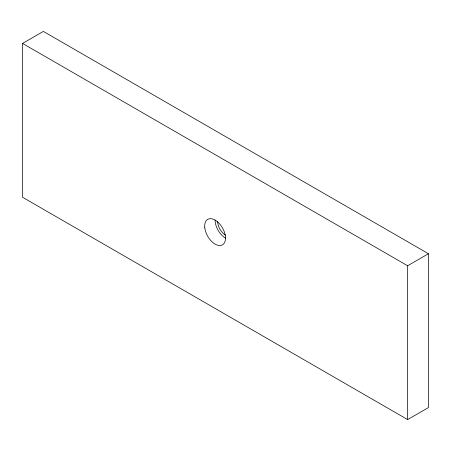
<?xml version="1.0" encoding="UTF-8"?>
<svg xmlns="http://www.w3.org/2000/svg" width="451" height="451" viewBox="0 0 451 451"><rect width="100%" height="100%" fill="white"/><g stroke="black" fill="none" stroke-linecap="round" stroke-linejoin="round"><path stroke-width="0.68" d="M22.55 43.431L43.364 31.412L428.45 253.738L428.45 407.569L407.636 419.588L22.55 197.262L22.55 43.431L407.636 265.757L428.45 253.738M407.636 265.757L407.636 419.588M225.466 238.1A14.72 8.496 60 0 1 215.093 220.054M225.472 235.101A11.038 6.376 60 0 1 217.692 221.565M204.737 227.349A14.72 8.496 60 0 0 221.182 245.372A14.72 8.496 60 0 0 219.355 223.611A14.72 8.496 60 0 0 204.737 227.349"/></g></svg>
